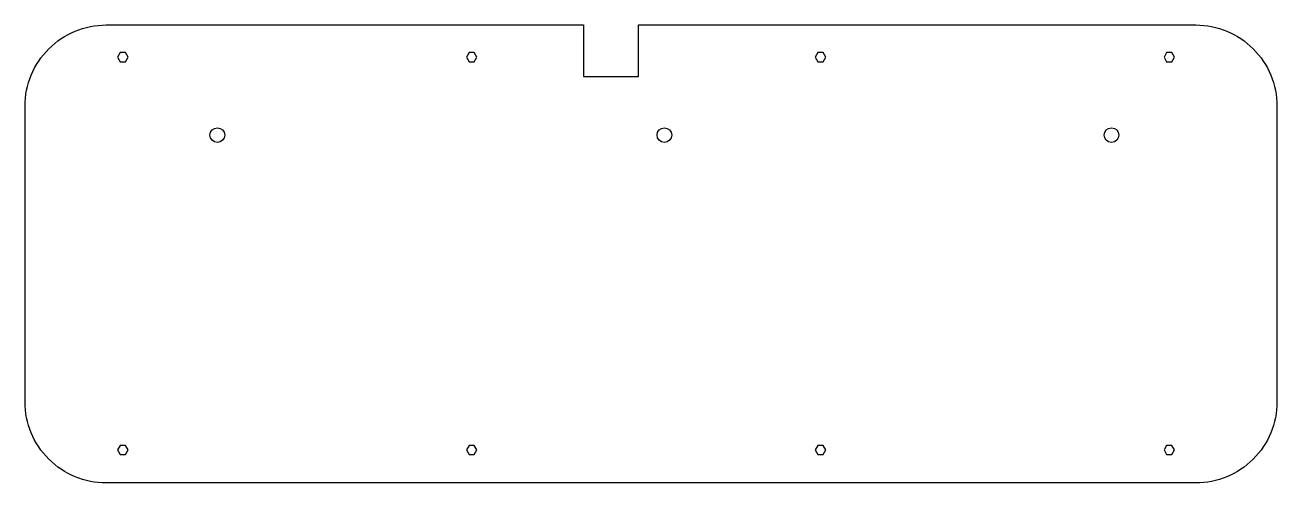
# Model space of a CAD drawing. Header units: millimetres. Extents: x -133 to 208, y -65 to 59.
import ezdxf

# ---------------------------------------------------------------- set-up
doc = ezdxf.new("R2010")
doc.units = ezdxf.units.MM
doc.layers.get('0').update_dxf_attribs({"linetype": 'CONTINUOUS'})

msp = doc.modelspace()

# ---------------------------------------------------------------- linework, layer by layer
msp.add_lwpolyline([(19.31, 59.48), (19.31, 45.48), (34.31, 45.48), (34.31, 59.48), (185.94, 59.48, -0.414214), (208.06, 37.36), (208.06, -43.16, -0.414214), (185.94, -65.28), (-110.56, -65.28, -0.414214), (-132.68, -43.16), (-132.68, 37.36, -0.414214), (-110.56, 59.48)], format="xyb", close=True)
for points in [[(-106.77, 51.96), (-107.48, 50.73), (-106.77, 49.49), (-105.34, 49.49), (-104.63, 50.73), (-105.34, 51.96)], [(-11.84, 51.96), (-12.55, 50.73), (-11.84, 49.49), (-10.41, 49.49), (-9.7, 50.73), (-10.41, 51.96)], [(83.1, 51.96), (82.38, 50.73), (83.1, 49.49), (84.52, 49.49), (85.23, 50.73), (84.52, 51.96)], [(178.03, 51.96), (177.32, 50.73), (178.03, 49.49), (179.46, 49.49), (180.17, 50.73), (179.46, 51.96)], [(-106.77, -55.04), (-107.48, -56.28), (-106.77, -57.51), (-105.34, -57.51), (-104.63, -56.28), (-105.34, -55.04)], [(-11.84, -55.04), (-12.55, -56.28), (-11.84, -57.51), (-10.41, -57.51), (-9.7, -56.28), (-10.41, -55.04)], [(83.1, -55.04), (82.38, -56.28), (83.1, -57.51), (84.52, -57.51), (85.23, -56.28), (84.52, -55.04)], [(178.03, -55.04), (177.32, -56.28), (178.03, -57.51), (179.46, -57.51), (180.17, -56.28), (179.46, -55.04)]]:
    msp.add_lwpolyline(points, close=True)
for centre in [(-80.34, 29.48), (41.34, 29.48), (163.03, 29.48)]:
    msp.add_circle(centre, 2)

doc.saveas('drawing.dxf')
